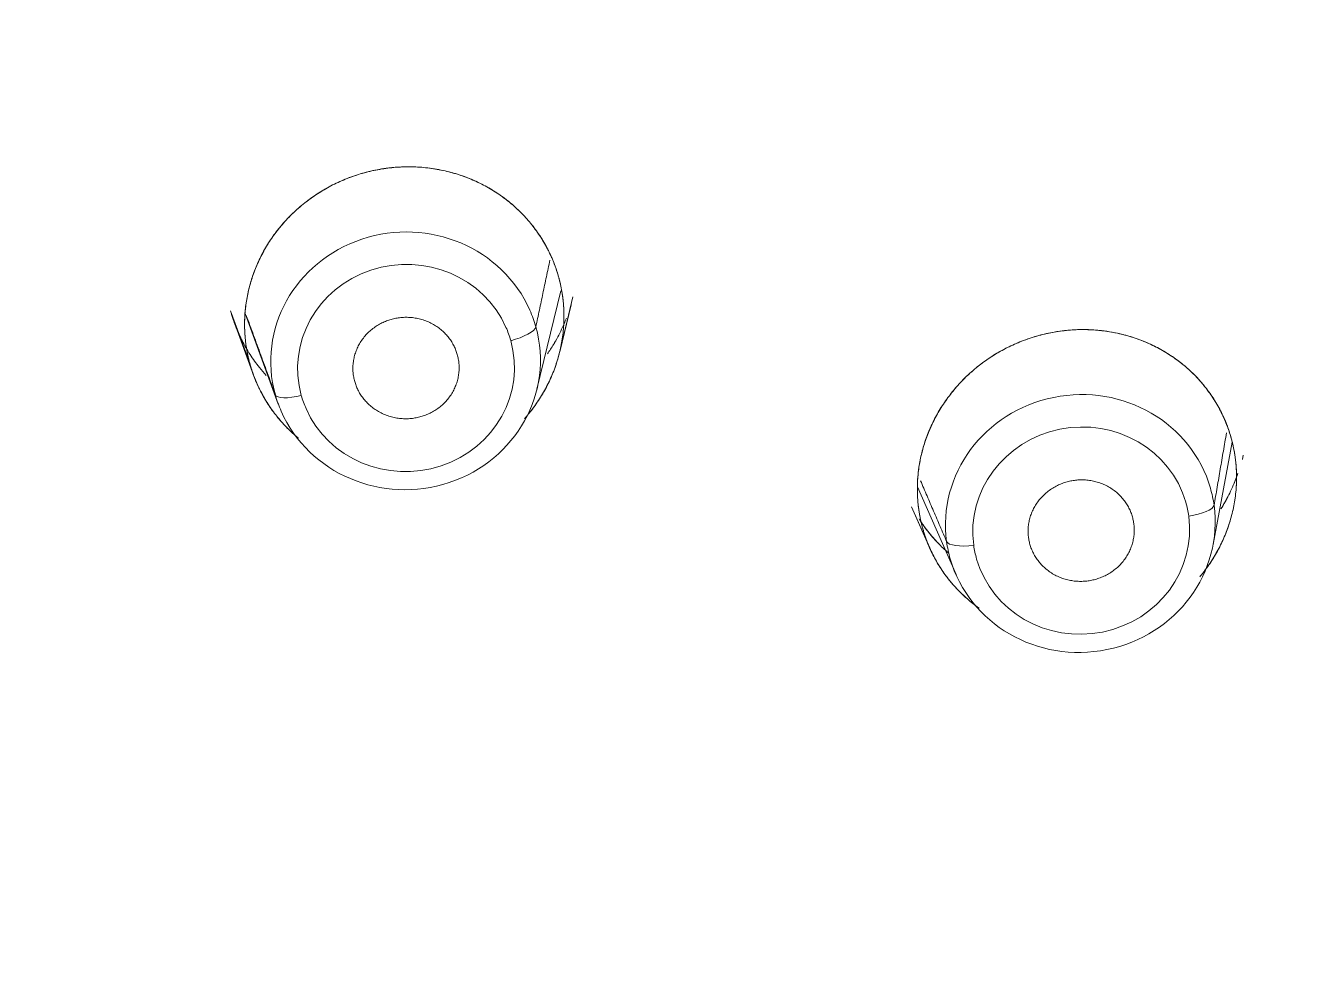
# Model space of a CAD drawing. Extents: x 5217 to 6345, y 0 to 827.
# Drawn here: x 5776.2 to 5790.58, y 492.23 to 502.89 of the extents above; entities that cross this region are included whole.
import ezdxf

# ---------------------------------------------------------------- set-up
doc = ezdxf.new("R2010")
doc.units = 0
doc.header["$LTSCALE"] = 30
doc.header["$MEASUREMENT"] = 0
doc.linetypes.add('HIDDEN2', pattern=[4.7625, 3.175, -1.5875])
doc.layers.add('1', color=7, linetype='CONTINUOUS')
doc.layers.add('2', color=1, linetype='HIDDEN2')

msp = doc.modelspace()

# ---------------------------------------------------------------- linework, layer by layer
at = {"layer": '1', "color": 7, "linetype": 'Continuous', "lineweight": 18}
for p, q in [((5781.976, 498.779), (5782.246, 499.892)), ((5782.234, 499.203), (5782.383, 499.821)), ((5778.735, 499.062), (5778.515, 499.664)), ((5778.515, 499.664), (5778.735, 499.062)), ((5778.735, 499.062), (5778.515, 499.664)), ((5778.515, 499.664), (5778.735, 499.062)), ((5778.68, 499.633), (5779.054, 498.612)), ((5782.234, 499.203), (5782.362, 499.732)), ((5778.558, 499.529), (5778.774, 498.94)), ((5778.558, 499.529), (5778.775, 498.938)), ((5789.614, 497.024), (5789.829, 498.182)), ((5789.945, 497.984), (5789.954, 498.033)), ((5789.945, 497.984), (5789.954, 498.033)), ((5786.273, 497.675), (5786.71, 496.685)), ((5786.208, 497.451), (5786.415, 496.983)), ((5786.208, 497.451), (5786.413, 496.987))]:
    msp.add_line(p, q, dxfattribs=at)
for centre, major_axis, ratio, start_param, end_param in [((5757.244, 496.519), (-59.628, 0), 0.953717, 3.141593, 6.283185), ((5757.244, 496.519), (-59.628, 0), 0.953717, 3.141593, 6.274276), ((5780.492, 499.1), (-1.521, -0.087), 0.95493, 3.484672, 6.490756), ((5780.492, 499.1), (-1.521, -0.087), 0.95493, 3.349163, 3.484672), ((5780.492, 499.1), (-1.521, -0.087), 0.95493, 0.34308, 3.349163), ((5788.114, 497.263), (-1.514, -0.177), 0.954506, 3.29707, 6.303113), ((5780.492, 499.1), (-1.521, -0.087), 0.95493, 0.20757, 0.34308), ((5788.114, 497.263), (-1.514, -0.177), 0.954506, 3.16152, 3.29707), ((5788.114, 497.263), (-1.514, -0.177), 0.954506, 0.155477, 3.16152), ((5788.114, 497.263), (-1.514, -0.177), 0.954506, 0.019927, 0.155477), ((5757.244, 496.519), (-59.628, 0), 0.953717, 1.612136, 3.141593), ((5757.244, 496.519), (-59.628, 0), 0.953717, 1.612136, 3.132683)]:
    msp.add_ellipse(centre, major_axis=major_axis, ratio=ratio, start_param=start_param, end_param=end_param, dxfattribs=at)
at = {"layer": '1', "color": 7, "linetype": 'Continuous', "lineweight": 13}
for centre, major_axis, ratio, start_param, end_param in [((5780.497, 499.019), (-1.223, -0.07), 0.95493, 3.484672, 6.490756), ((5780.497, 499.019), (-1.223, -0.07), 0.95493, 3.349163, 3.484672), ((5781.675, 499.416), (-0.289, -0.081), 0.290459, 1.506825, 2.991304), ((5780.497, 499.019), (-1.223, -0.07), 0.95493, 0.34308, 3.349163), ((5779.309, 498.799), (0.289, 0.081), 0.29046, 3.163938, 4.648417), ((5780.497, 499.019), (-1.223, -0.07), 0.95493, 0.20757, 0.34308), ((5788.124, 497.182), (-1.217, -0.142), 0.954506, 3.29707, 6.303113), ((5788.124, 497.182), (-1.217, -0.142), 0.954506, 3.16152, 3.29707), ((5789.328, 497.436), (-0.297, -0.041), 0.298133, 1.564571, 3.047259), ((5788.124, 497.182), (-1.217, -0.142), 0.954506, 0.155477, 3.16152), ((5786.899, 497.106), (0.297, 0.041), 0.298133, 3.223476, 4.706164), ((5788.124, 497.182), (-1.217, -0.142), 0.954506, 0.019927, 0.155477)]:
    msp.add_ellipse(centre, major_axis=major_axis, ratio=ratio, start_param=start_param, end_param=end_param, dxfattribs=at)
at = {"layer": '1', "color": 7, "linetype": 'Continuous', "lineweight": 18}
for points, knots in [([(5759.712, 439.668), (5760.292, 439.691), (5761.968, 439.78), (5764.735, 440.04), (5767.995, 440.52), (5771.222, 441.172), (5774.407, 441.992), (5777.54, 442.979), (5780.611, 444.129), (5783.61, 445.439), (5786.529, 446.905), (5789.359, 448.523), (5792.092, 450.287), (5794.718, 452.192), (5797.229, 454.232), (5799.619, 456.402), (5801.88, 458.694), (5804.005, 461.101), (5805.987, 463.617), (5807.821, 466.233), (5809.501, 468.942), (5811.021, 471.735), (5812.378, 474.604), (5813.566, 477.54), (5814.583, 480.534), (5815.426, 483.576), (5816.091, 486.659), (5816.577, 489.772), (5816.882, 492.905), (5817.005, 496.05), (5816.947, 499.196), (5816.706, 502.335), (5816.285, 505.456), (5815.684, 508.55), (5814.904, 511.608), (5813.949, 514.62), (5812.822, 517.578), (5811.525, 520.471), (5810.063, 523.292), (5808.44, 526.031), (5806.66, 528.681), (5804.731, 531.234), (5802.657, 533.681), (5800.444, 536.015), (5798.1, 538.229), (5795.631, 540.316), (5793.045, 542.27), (5790.35, 544.085), (5787.555, 545.755), (5784.667, 547.276), (5781.695, 548.643), (5778.649, 549.85), (5775.538, 550.896), (5772.371, 551.776), (5769.157, 552.489), (5765.908, 553.031), (5762.632, 553.401), (5759.34, 553.598), (5756.041, 553.622), (5752.746, 553.471), (5749.464, 553.148), (5746.207, 552.652), (5742.982, 551.986), (5739.802, 551.151), (5736.674, 550.149), (5733.609, 548.985), (5730.617, 547.661), (5727.705, 546.181), (5724.883, 544.551), (5722.16, 542.774), (5719.544, 540.857), (5717.043, 538.805), (5714.664, 536.624), (5712.415, 534.322), (5710.302, 531.904), (5708.333, 529.379), (5706.512, 526.755), (5704.847, 524.038), (5703.34, 521.238), (5701.998, 518.363), (5700.825, 515.422), (5699.823, 512.423), (5698.996, 509.377), (5698.347, 506.291), (5697.877, 503.176), (5697.588, 500.041), (5697.48, 496.896), (5697.555, 493.75), (5697.811, 490.612), (5698.249, 487.493), (5698.866, 484.402), (5699.661, 481.348), (5700.631, 478.34), (5701.774, 475.388), (5703.085, 472.5), (5704.562, 469.686), (5706.199, 466.954), (5707.991, 464.313), (5709.934, 461.769), (5712.021, 459.332), (5714.245, 457.008), (5716.601, 454.805), (5719.08, 452.73), (5721.676, 450.788), (5724.38, 448.985), (5727.184, 447.328), (5730.08, 445.82), (5733.058, 444.468), (5736.111, 443.274), (5739.227, 442.243), (5742.399, 441.377), (5745.616, 440.68), (5748.868, 440.153), (5751.926, 439.822), (5753.898, 439.702), (5754.776, 439.668)], [0, 0, 0, 0, 0.004702, 0.013606, 0.022511, 0.031416, 0.040321, 0.049226, 0.058131, 0.067035, 0.07594, 0.084844, 0.093748, 0.102652, 0.111556, 0.120459, 0.129362, 0.138265, 0.147168, 0.15607, 0.164972, 0.173874, 0.182775, 0.191676, 0.200577, 0.209478, 0.218378, 0.227279, 0.236179, 0.245079, 0.253978, 0.262878, 0.271778, 0.280678, 0.289578, 0.298478, 0.307379, 0.316279, 0.32518, 0.334081, 0.342982, 0.351884, 0.360785, 0.369687, 0.37859, 0.387493, 0.396396, 0.405299, 0.414202, 0.423106, 0.43201, 0.440914, 0.449818, 0.458723, 0.467628, 0.476532, 0.485437, 0.494342, 0.503247, 0.512152, 0.521057, 0.529962, 0.538867, 0.547772, 0.556677, 0.565582, 0.574486, 0.583391, 0.592295, 0.601199, 0.610103, 0.619007, 0.62791, 0.636813, 0.645716, 0.654619, 0.663521, 0.672423, 0.681325, 0.690226, 0.699127, 0.708028, 0.716929, 0.725829, 0.734729, 0.743629, 0.752529, 0.761429, 0.770329, 0.779229, 0.788129, 0.797029, 0.805929, 0.814829, 0.82373, 0.832631, 0.841532, 0.850433, 0.859334, 0.868236, 0.877138, 0.886041, 0.894944, 0.903847, 0.91275, 0.921653, 0.930557, 0.939461, 0.948365, 0.95727, 0.966174, 0.975079, 0.983983, 0.992888, 1, 1, 1, 1]), ([(5793.07, 451.033), (5793.622, 451.416), (5795.04, 452.443), (5797.228, 454.234), (5799.62, 456.401), (5801.88, 458.694), (5804.005, 461.101), (5805.987, 463.617), (5807.821, 466.233), (5809.501, 468.942), (5811.021, 471.735), (5812.378, 474.604), (5813.566, 477.54), (5814.583, 480.534), (5815.426, 483.576), (5816.091, 486.659), (5816.577, 489.772), (5816.882, 492.905), (5817.005, 496.05), (5816.947, 499.196), (5816.706, 502.335), (5816.285, 505.456), (5815.684, 508.55), (5814.904, 511.608), (5813.949, 514.62), (5812.822, 517.578), (5811.525, 520.471), (5810.063, 523.292), (5808.44, 526.031), (5806.66, 528.681), (5804.731, 531.234), (5802.657, 533.681), (5800.444, 536.015), (5798.1, 538.229), (5795.631, 540.316), (5793.045, 542.27), (5790.35, 544.085), (5787.555, 545.755), (5784.667, 547.276), (5781.695, 548.643), (5778.649, 549.85), (5775.538, 550.896), (5772.371, 551.776), (5769.157, 552.489), (5765.908, 553.031), (5762.632, 553.401), (5759.34, 553.598), (5756.041, 553.622), (5752.746, 553.471), (5749.464, 553.148), (5746.207, 552.652), (5742.982, 551.986), (5739.802, 551.151), (5736.674, 550.149), (5733.609, 548.985), (5730.617, 547.661), (5727.705, 546.181), (5724.883, 544.551), (5722.16, 542.774), (5719.544, 540.857), (5717.043, 538.805), (5714.664, 536.624), (5712.415, 534.322), (5710.302, 531.904), (5708.333, 529.379), (5706.512, 526.755), (5704.847, 524.038), (5703.34, 521.238), (5701.998, 518.363), (5700.825, 515.422), (5699.823, 512.423), (5698.996, 509.377), (5698.347, 506.291), (5697.877, 503.176), (5697.588, 500.041), (5697.48, 496.896), (5697.555, 493.75), (5697.811, 490.612), (5698.249, 487.493), (5698.866, 484.402), (5699.661, 481.348), (5700.631, 478.34), (5701.774, 475.388), (5703.085, 472.5), (5704.562, 469.686), (5706.199, 466.954), (5707.991, 464.313), (5709.934, 461.769), (5712.021, 459.332), (5714.246, 457.009), (5716.6, 454.804), (5719.085, 452.736), (5720.978, 451.284), (5722.066, 450.56), (5722.254, 450.437)], [0, 0, 0, 0, 0.006833, 0.017845, 0.028856, 0.039868, 0.050878, 0.061889, 0.072899, 0.083908, 0.094918, 0.105926, 0.116935, 0.127943, 0.138951, 0.149959, 0.160966, 0.171973, 0.18298, 0.193987, 0.204994, 0.216001, 0.227008, 0.238016, 0.249023, 0.26003, 0.271038, 0.282046, 0.293055, 0.304063, 0.315072, 0.326082, 0.337091, 0.348102, 0.359112, 0.370123, 0.381134, 0.392146, 0.403157, 0.414169, 0.425182, 0.436194, 0.447207, 0.45822, 0.469233, 0.480246, 0.491259, 0.502272, 0.513286, 0.524299, 0.535313, 0.546326, 0.557339, 0.568352, 0.579365, 0.590378, 0.601391, 0.612403, 0.623416, 0.634428, 0.645439, 0.656451, 0.667462, 0.678472, 0.689483, 0.700493, 0.711502, 0.722512, 0.73352, 0.744529, 0.755537, 0.766545, 0.777553, 0.78856, 0.799567, 0.810574, 0.821581, 0.832588, 0.843595, 0.854602, 0.865609, 0.876617, 0.887624, 0.898632, 0.90964, 0.920649, 0.931657, 0.942666, 0.953676, 0.964686, 0.975696, 0.986706, 0.997717, 1, 1, 1, 1]), ([(5778.735, 499.062), (5778.733, 499.068), (5778.729, 499.081), (5778.724, 499.101), (5778.719, 499.121), (5778.715, 499.14), (5778.71, 499.16), (5778.706, 499.18), (5778.702, 499.2), (5778.699, 499.22), (5778.695, 499.24), (5778.692, 499.26), (5778.689, 499.28), (5778.686, 499.3), (5778.684, 499.321), (5778.682, 499.341), (5778.68, 499.361), (5778.676, 499.402), (5778.673, 499.464), (5778.673, 499.547), (5778.677, 499.63), (5778.688, 499.74), (5778.711, 499.879), (5778.757, 500.043), (5778.819, 500.203), (5778.897, 500.357), (5778.99, 500.505), (5779.097, 500.642), (5779.218, 500.77), (5779.35, 500.885), (5779.494, 500.988), (5779.647, 501.078), (5779.81, 501.153), (5779.98, 501.213), (5780.155, 501.257), (5780.334, 501.284), (5780.516, 501.294), (5780.696, 501.286), (5780.873, 501.261), (5781.046, 501.219), (5781.213, 501.161), (5781.372, 501.088), (5781.523, 501), (5781.663, 500.897), (5781.791, 500.782), (5781.887, 500.676), (5781.958, 500.586), (5782.007, 500.516), (5782.052, 500.443), (5782.086, 500.382), (5782.111, 500.334), (5782.127, 500.299), (5782.143, 500.265), (5782.158, 500.229), (5782.172, 500.194), (5782.185, 500.158), (5782.198, 500.122), (5782.209, 500.086), (5782.216, 500.062), (5782.22, 500.049)], [0, 0, 0, 0, 0.003743, 0.007482, 0.011219, 0.014954, 0.018687, 0.022419, 0.026151, 0.029884, 0.033617, 0.037353, 0.041091, 0.044832, 0.048576, 0.052325, 0.056079, 0.059839, 0.075015, 0.090157, 0.105306, 0.120503, 0.151244, 0.182, 0.212983, 0.24429, 0.275516, 0.30674, 0.337696, 0.368905, 0.400008, 0.431405, 0.462923, 0.494568, 0.526279, 0.558375, 0.590249, 0.622182, 0.65381, 0.685582, 0.717022, 0.748601, 0.779983, 0.811347, 0.842654, 0.873992, 0.889694, 0.905384, 0.921094, 0.936855, 0.943902, 0.950935, 0.957957, 0.96497, 0.971977, 0.978981, 0.985984, 0.992989, 1, 1, 1, 1]), ([(5778.735, 499.062), (5778.733, 499.068), (5778.729, 499.081), (5778.724, 499.101), (5778.719, 499.121), (5778.715, 499.14), (5778.71, 499.16), (5778.706, 499.18), (5778.702, 499.2), (5778.699, 499.22), (5778.695, 499.24), (5778.692, 499.26), (5778.689, 499.28), (5778.686, 499.3), (5778.684, 499.321), (5778.682, 499.341), (5778.68, 499.361), (5778.676, 499.402), (5778.673, 499.464), (5778.673, 499.547), (5778.677, 499.63), (5778.688, 499.74), (5778.711, 499.879), (5778.757, 500.043), (5778.819, 500.203), (5778.897, 500.357), (5778.99, 500.505), (5779.097, 500.642), (5779.218, 500.77), (5779.35, 500.885), (5779.494, 500.988), (5779.647, 501.078), (5779.81, 501.153), (5779.98, 501.213), (5780.155, 501.257), (5780.334, 501.284), (5780.516, 501.294), (5780.696, 501.286), (5780.873, 501.261), (5781.046, 501.219), (5781.213, 501.161), (5781.372, 501.088), (5781.523, 501), (5781.663, 500.897), (5781.791, 500.782), (5781.887, 500.676), (5781.958, 500.586), (5782.007, 500.516), (5782.052, 500.443), (5782.086, 500.382), (5782.111, 500.334), (5782.127, 500.299), (5782.143, 500.265), (5782.158, 500.229), (5782.172, 500.194), (5782.185, 500.158), (5782.198, 500.122), (5782.209, 500.086), (5782.216, 500.062), (5782.22, 500.049)], [0, 0, 0, 0, 0.003743, 0.007482, 0.011219, 0.014954, 0.018687, 0.022419, 0.026151, 0.029884, 0.033617, 0.037353, 0.041091, 0.044832, 0.048576, 0.052325, 0.056079, 0.059839, 0.075015, 0.090157, 0.105306, 0.120503, 0.151244, 0.182, 0.212983, 0.24429, 0.275516, 0.30674, 0.337696, 0.368905, 0.400008, 0.431405, 0.462923, 0.494568, 0.526279, 0.558375, 0.590249, 0.622182, 0.65381, 0.685582, 0.717022, 0.748601, 0.779983, 0.811347, 0.842654, 0.873992, 0.889694, 0.905384, 0.921094, 0.936855, 0.943902, 0.950935, 0.957957, 0.96497, 0.971977, 0.978981, 0.985984, 0.992989, 1, 1, 1, 1]), ([(5782.22, 500.049), (5782.218, 500.056), (5782.214, 500.07), (5782.208, 500.09), (5782.202, 500.11), (5782.195, 500.13), (5782.188, 500.149), (5782.181, 500.169), (5782.174, 500.189), (5782.166, 500.209), (5782.158, 500.228), (5782.15, 500.248), (5782.142, 500.268), (5782.133, 500.287), (5782.124, 500.306), (5782.115, 500.326), (5782.105, 500.345), (5782.086, 500.383), (5782.054, 500.44), (5782.008, 500.514), (5781.958, 500.585), (5781.89, 500.674), (5781.796, 500.777), (5781.67, 500.892), (5781.528, 500.996), (5781.381, 501.083), (5781.23, 501.154), (5781.07, 501.212), (5780.89, 501.258), (5780.723, 501.283), (5780.58, 501.291), (5780.463, 501.291), (5780.348, 501.284), (5780.23, 501.269), (5780.108, 501.246), (5779.998, 501.217), (5779.897, 501.184), (5779.764, 501.134), (5779.608, 501.058), (5779.458, 500.963), (5779.331, 500.868), (5779.207, 500.759), (5779.083, 500.626), (5778.981, 500.491), (5778.893, 500.35), (5778.817, 500.199), (5778.755, 500.037), (5778.711, 499.875), (5778.687, 499.739), (5778.677, 499.63), (5778.673, 499.547), (5778.673, 499.464), (5778.677, 499.395), (5778.682, 499.34), (5778.686, 499.299), (5778.692, 499.259), (5778.699, 499.219), (5778.706, 499.179), (5778.715, 499.14), (5778.724, 499.1), (5778.731, 499.075), (5778.735, 499.062)], [0, 0, 0, 0, 0.003842, 0.007691, 0.011548, 0.015411, 0.019282, 0.023159, 0.027044, 0.030936, 0.034835, 0.038741, 0.042654, 0.046574, 0.050501, 0.054436, 0.058377, 0.062326, 0.078245, 0.094165, 0.110085, 0.126006, 0.15576, 0.18654, 0.218699, 0.251392, 0.27866, 0.308495, 0.342808, 0.377805, 0.398596, 0.418492, 0.439993, 0.459622, 0.481439, 0.505449, 0.519796, 0.537038, 0.580745, 0.610912, 0.631107, 0.665065, 0.698366, 0.728071, 0.755716, 0.7877, 0.819341, 0.849817, 0.879502, 0.89468, 0.909871, 0.925075, 0.940291, 0.947835, 0.955356, 0.962854, 0.970329, 0.977781, 0.98521, 0.992616, 1, 1, 1, 1]), ([(5782.22, 500.049), (5782.218, 500.056), (5782.214, 500.07), (5782.208, 500.09), (5782.202, 500.11), (5782.195, 500.13), (5782.188, 500.149), (5782.181, 500.169), (5782.174, 500.189), (5782.166, 500.209), (5782.158, 500.228), (5782.15, 500.248), (5782.142, 500.268), (5782.133, 500.287), (5782.124, 500.306), (5782.115, 500.326), (5782.105, 500.345), (5782.086, 500.383), (5782.054, 500.44), (5782.008, 500.514), (5781.958, 500.585), (5781.89, 500.674), (5781.796, 500.777), (5781.67, 500.892), (5781.528, 500.996), (5781.381, 501.083), (5781.23, 501.154), (5781.07, 501.212), (5780.89, 501.258), (5780.7, 501.286), (5780.514, 501.294), (5780.373, 501.286), (5780.259, 501.273), (5780.173, 501.259), (5780.075, 501.237), (5779.986, 501.213), (5779.897, 501.184), (5779.764, 501.134), (5779.608, 501.058), (5779.458, 500.963), (5779.331, 500.868), (5779.207, 500.759), (5779.083, 500.626), (5778.981, 500.491), (5778.893, 500.35), (5778.817, 500.199), (5778.755, 500.037), (5778.711, 499.875), (5778.686, 499.732), (5778.675, 499.609), (5778.673, 499.527), (5778.674, 499.465), (5778.675, 499.423), (5778.678, 499.382), (5778.682, 499.341), (5778.686, 499.301), (5778.692, 499.26), (5778.699, 499.22), (5778.706, 499.18), (5778.715, 499.14), (5778.724, 499.101), (5778.731, 499.075), (5778.735, 499.062)], [0, 0, 0, 0, 0.003842, 0.007691, 0.011548, 0.015411, 0.019282, 0.023159, 0.027044, 0.030936, 0.034835, 0.038741, 0.042654, 0.046575, 0.050502, 0.054436, 0.058378, 0.062327, 0.078246, 0.094166, 0.110086, 0.126007, 0.155762, 0.186542, 0.218702, 0.251395, 0.278662, 0.308499, 0.342811, 0.377809, 0.410777, 0.441617, 0.452511, 0.471074, 0.487689, 0.505445, 0.519791, 0.537033, 0.580741, 0.610908, 0.631104, 0.665062, 0.698364, 0.728069, 0.755714, 0.787698, 0.81934, 0.849816, 0.879501, 0.898358, 0.917267, 0.924881, 0.932477, 0.940053, 0.947611, 0.955151, 0.962672, 0.970174, 0.977658, 0.985124, 0.992571, 1, 1, 1, 1]), ([(5781.834, 498.446), (5781.865, 498.481), (5781.93, 498.559), (5782.023, 498.694), (5782.109, 498.848), (5782.179, 499.014), (5782.231, 499.181), (5782.26, 499.322), (5782.274, 499.437), (5782.281, 499.527), (5782.282, 499.616), (5782.28, 499.689), (5782.275, 499.745), (5782.272, 499.784), (5782.267, 499.823), (5782.261, 499.861), (5782.255, 499.899), (5782.247, 499.937), (5782.239, 499.975), (5782.23, 500.012), (5782.223, 500.037), (5782.22, 500.049)], [0, 0, 0, 0, 0.080827, 0.174022, 0.280476, 0.385688, 0.486572, 0.584527, 0.636909, 0.689339, 0.741819, 0.794346, 0.817478, 0.84054, 0.863532, 0.886453, 0.909303, 0.932083, 0.954793, 0.977432, 1, 1, 1, 1]), ([(5781.834, 498.446), (5781.865, 498.481), (5781.93, 498.559), (5782.023, 498.694), (5782.109, 498.848), (5782.179, 499.014), (5782.231, 499.181), (5782.26, 499.322), (5782.274, 499.437), (5782.281, 499.527), (5782.282, 499.616), (5782.28, 499.689), (5782.275, 499.745), (5782.272, 499.784), (5782.267, 499.823), (5782.261, 499.861), (5782.255, 499.899), (5782.247, 499.937), (5782.239, 499.975), (5782.23, 500.012), (5782.223, 500.037), (5782.22, 500.049)], [0, 0, 0, 0, 0.080827, 0.174022, 0.280476, 0.385688, 0.486572, 0.584527, 0.636909, 0.689339, 0.741819, 0.794346, 0.817478, 0.84054, 0.863532, 0.886453, 0.909303, 0.932083, 0.954793, 0.977432, 1, 1, 1, 1]), ([(5782.22, 500.049), (5782.222, 500.043), (5782.225, 500.029), (5782.231, 500.009), (5782.236, 499.989), (5782.24, 499.969), (5782.245, 499.949), (5782.249, 499.928), (5782.253, 499.908), (5782.257, 499.887), (5782.26, 499.867), (5782.263, 499.846), (5782.266, 499.826), (5782.269, 499.805), (5782.271, 499.785), (5782.274, 499.764), (5782.275, 499.743), (5782.277, 499.722), (5782.28, 499.679), (5782.282, 499.613), (5782.281, 499.525), (5782.274, 499.436), (5782.259, 499.319), (5782.229, 499.174), (5782.176, 499.005), (5782.105, 498.842), (5782.019, 498.687), (5781.942, 498.576), (5781.894, 498.517), (5781.884, 498.504)], [0, 0, 0, 0, 0.01282, 0.025629, 0.038431, 0.051226, 0.064015, 0.076801, 0.089585, 0.102367, 0.115151, 0.127936, 0.140726, 0.15352, 0.166321, 0.179131, 0.19195, 0.20478, 0.217623, 0.271904, 0.326077, 0.380261, 0.434577, 0.542585, 0.650459, 0.757277, 0.863943, 0.970171, 1, 1, 1, 1]), ([(5782.22, 500.049), (5782.222, 500.043), (5782.225, 500.029), (5782.231, 500.009), (5782.236, 499.989), (5782.24, 499.969), (5782.245, 499.949), (5782.249, 499.928), (5782.253, 499.908), (5782.257, 499.887), (5782.26, 499.867), (5782.263, 499.846), (5782.266, 499.826), (5782.269, 499.805), (5782.271, 499.785), (5782.274, 499.764), (5782.275, 499.743), (5782.277, 499.722), (5782.28, 499.679), (5782.282, 499.613), (5782.281, 499.525), (5782.274, 499.436), (5782.259, 499.319), (5782.229, 499.174), (5782.176, 499.005), (5782.105, 498.842), (5782.019, 498.687), (5781.942, 498.576), (5781.894, 498.517), (5781.884, 498.504)], [0, 0, 0, 0, 0.01282, 0.025629, 0.038431, 0.051226, 0.064015, 0.076801, 0.089585, 0.102367, 0.115151, 0.127936, 0.140726, 0.15352, 0.166321, 0.179131, 0.19195, 0.20478, 0.217623, 0.271904, 0.326077, 0.380261, 0.434577, 0.542585, 0.650459, 0.757277, 0.863943, 0.970171, 1, 1, 1, 1]), ([(5778.515, 499.664), (5778.517, 499.656), (5778.521, 499.642), (5778.527, 499.621), (5778.534, 499.599), (5778.541, 499.578), (5778.548, 499.557), (5778.556, 499.536), (5778.563, 499.515), (5778.571, 499.494), (5778.58, 499.473), (5778.588, 499.453), (5778.597, 499.432), (5778.606, 499.412), (5778.615, 499.391), (5778.625, 499.371), (5778.635, 499.351), (5778.655, 499.31), (5778.687, 499.25), (5778.734, 499.172), (5778.785, 499.097), (5778.845, 499.017), (5778.89, 498.963), (5778.916, 498.934)], [0, 0, 0, 0, 0.026737, 0.053449, 0.080139, 0.106814, 0.133477, 0.160133, 0.186787, 0.213444, 0.240108, 0.266784, 0.293478, 0.320193, 0.346934, 0.373707, 0.400515, 0.427364, 0.535927, 0.644201, 0.752501, 0.86114, 1, 1, 1, 1]), ([(5778.515, 499.664), (5778.517, 499.656), (5778.521, 499.642), (5778.527, 499.621), (5778.534, 499.599), (5778.541, 499.578), (5778.548, 499.557), (5778.556, 499.536), (5778.563, 499.515), (5778.571, 499.494), (5778.58, 499.473), (5778.588, 499.453), (5778.597, 499.432), (5778.606, 499.412), (5778.615, 499.391), (5778.625, 499.371), (5778.635, 499.351), (5778.655, 499.31), (5778.687, 499.25), (5778.734, 499.172), (5778.785, 499.097), (5778.845, 499.017), (5778.89, 498.963), (5778.916, 498.934)], [0, 0, 0, 0, 0.026737, 0.053449, 0.080139, 0.106814, 0.133477, 0.160133, 0.186787, 0.213444, 0.240108, 0.266784, 0.293478, 0.320193, 0.346934, 0.373707, 0.400515, 0.427364, 0.535927, 0.644201, 0.752501, 0.86114, 1, 1, 1, 1]), ([(5778.916, 498.934), (5778.89, 498.963), (5778.845, 499.017), (5778.785, 499.097), (5778.734, 499.172), (5778.687, 499.25), (5778.652, 499.316), (5778.626, 499.367), (5778.609, 499.403), (5778.593, 499.44), (5778.578, 499.477), (5778.566, 499.507), (5778.559, 499.525), (5778.557, 499.531)], [0, 0, 0, 0, 0.166652, 0.296685, 0.426825, 0.557075, 0.687437, 0.744904, 0.802217, 0.859376, 0.916381, 0.973233, 1, 1, 1, 1]), ([(5778.916, 498.934), (5778.89, 498.963), (5778.845, 499.017), (5778.785, 499.097), (5778.734, 499.172), (5778.687, 499.25), (5778.652, 499.316), (5778.626, 499.367), (5778.609, 499.403), (5778.593, 499.44), (5778.578, 499.477), (5778.566, 499.507), (5778.559, 499.525), (5778.557, 499.531)], [0, 0, 0, 0, 0.166652, 0.296685, 0.426825, 0.557075, 0.687437, 0.744904, 0.802217, 0.859376, 0.916381, 0.973233, 1, 1, 1, 1]), ([(5782.094, 499.177), (5782.118, 499.213), (5782.176, 499.303), (5782.249, 499.439), (5782.292, 499.54), (5782.309, 499.583)], [0, 0, 0, 0, 0.279148, 0.698759, 1, 1, 1, 1]), ([(5782.198, 499.345), (5782.187, 499.325), (5782.154, 499.268), (5782.118, 499.212), (5782.094, 499.177)], [0, 0, 0, 0, 0.346173, 1, 1, 1, 1]), ([(5782.198, 499.345), (5782.187, 499.325), (5782.154, 499.268), (5782.118, 499.212), (5782.094, 499.177)], [0, 0, 0, 0, 0.346173, 1, 1, 1, 1]), ([(5786.289, 497.425), (5786.288, 497.431), (5786.286, 497.445), (5786.284, 497.465), (5786.281, 497.486), (5786.279, 497.506), (5786.278, 497.526), (5786.276, 497.547), (5786.275, 497.567), (5786.274, 497.588), (5786.274, 497.608), (5786.273, 497.629), (5786.273, 497.649), (5786.273, 497.67), (5786.274, 497.691), (5786.274, 497.711), (5786.275, 497.732), (5786.277, 497.774), (5786.283, 497.836), (5786.294, 497.919), (5786.309, 498.001), (5786.335, 498.111), (5786.378, 498.247), (5786.446, 498.406), (5786.53, 498.558), (5786.63, 498.704), (5786.743, 498.84), (5786.868, 498.964), (5787.005, 499.077), (5787.152, 499.176), (5787.309, 499.261), (5787.473, 499.332), (5787.644, 499.388), (5787.819, 499.427), (5787.998, 499.45), (5788.178, 499.455), (5788.357, 499.443), (5788.533, 499.415), (5788.704, 499.369), (5788.868, 499.308), (5789.024, 499.231), (5789.171, 499.139), (5789.307, 499.034), (5789.43, 498.917), (5789.541, 498.787), (5789.621, 498.671), (5789.678, 498.574), (5789.717, 498.498), (5789.752, 498.421), (5789.777, 498.356), (5789.795, 498.305), (5789.806, 498.269), (5789.817, 498.233), (5789.827, 498.196), (5789.836, 498.16), (5789.844, 498.123), (5789.851, 498.085), (5789.858, 498.048), (5789.862, 498.023), (5789.863, 498.011)], [0, 0, 0, 0, 0.003771, 0.00754, 0.011305, 0.015069, 0.018831, 0.022593, 0.026354, 0.030116, 0.03388, 0.037645, 0.041412, 0.045183, 0.048957, 0.052736, 0.05652, 0.060309, 0.075585, 0.090825, 0.106068, 0.121356, 0.152261, 0.183168, 0.214297, 0.245748, 0.277109, 0.30842, 0.339452, 0.370694, 0.401835, 0.433236, 0.464761, 0.496355, 0.528006, 0.559981, 0.591751, 0.623549, 0.655078, 0.686707, 0.718045, 0.749487, 0.780765, 0.812008, 0.843221, 0.87445, 0.890103, 0.905739, 0.921392, 0.937094, 0.944115, 0.951121, 0.958116, 0.965102, 0.972082, 0.979059, 0.986035, 0.993015, 1, 1, 1, 1]), ([(5786.289, 497.425), (5786.288, 497.431), (5786.286, 497.445), (5786.284, 497.465), (5786.281, 497.486), (5786.279, 497.506), (5786.278, 497.526), (5786.276, 497.547), (5786.275, 497.567), (5786.274, 497.588), (5786.274, 497.608), (5786.273, 497.629), (5786.273, 497.649), (5786.273, 497.67), (5786.274, 497.691), (5786.274, 497.711), (5786.275, 497.732), (5786.277, 497.774), (5786.283, 497.836), (5786.294, 497.919), (5786.309, 498.001), (5786.335, 498.111), (5786.378, 498.247), (5786.446, 498.406), (5786.53, 498.558), (5786.63, 498.704), (5786.743, 498.84), (5786.868, 498.964), (5787.005, 499.077), (5787.152, 499.176), (5787.309, 499.261), (5787.473, 499.332), (5787.644, 499.388), (5787.819, 499.427), (5787.998, 499.45), (5788.178, 499.455), (5788.357, 499.443), (5788.533, 499.415), (5788.704, 499.369), (5788.868, 499.308), (5789.024, 499.231), (5789.171, 499.139), (5789.307, 499.034), (5789.43, 498.917), (5789.541, 498.787), (5789.621, 498.671), (5789.678, 498.574), (5789.717, 498.498), (5789.752, 498.421), (5789.777, 498.356), (5789.795, 498.305), (5789.806, 498.269), (5789.817, 498.233), (5789.827, 498.196), (5789.836, 498.16), (5789.844, 498.123), (5789.851, 498.085), (5789.858, 498.048), (5789.862, 498.023), (5789.863, 498.011)], [0, 0, 0, 0, 0.003771, 0.00754, 0.011305, 0.015069, 0.018831, 0.022593, 0.026354, 0.030116, 0.03388, 0.037645, 0.041412, 0.045183, 0.048957, 0.052736, 0.05652, 0.060309, 0.075585, 0.090825, 0.106068, 0.121356, 0.152261, 0.183168, 0.214297, 0.245748, 0.277109, 0.30842, 0.339452, 0.370694, 0.401835, 0.433236, 0.464761, 0.496355, 0.528006, 0.559981, 0.591751, 0.623549, 0.655078, 0.686707, 0.718045, 0.749487, 0.780765, 0.812008, 0.843221, 0.87445, 0.890103, 0.905739, 0.921392, 0.937094, 0.944115, 0.951121, 0.958116, 0.965102, 0.972082, 0.979059, 0.986035, 0.993015, 1, 1, 1, 1]), ([(5789.863, 498.011), (5789.862, 498.017), (5789.861, 498.031), (5789.857, 498.052), (5789.854, 498.072), (5789.85, 498.093), (5789.846, 498.113), (5789.842, 498.134), (5789.837, 498.154), (5789.832, 498.175), (5789.827, 498.195), (5789.822, 498.216), (5789.816, 498.236), (5789.81, 498.256), (5789.804, 498.277), (5789.797, 498.297), (5789.791, 498.317), (5789.777, 498.358), (5789.753, 498.418), (5789.718, 498.496), (5789.679, 498.572), (5789.623, 498.668), (5789.545, 498.782), (5789.437, 498.91), (5789.311, 499.03), (5789.179, 499.133), (5789.04, 499.221), (5788.891, 499.297), (5788.721, 499.364), (5788.557, 499.409), (5788.414, 499.434), (5788.295, 499.448), (5788.178, 499.454), (5788.06, 499.452), (5787.941, 499.443), (5787.81, 499.424), (5787.652, 499.39), (5787.468, 499.332), (5787.297, 499.256), (5787.137, 499.166), (5786.993, 499.068), (5786.852, 498.95), (5786.732, 498.827), (5786.625, 498.697), (5786.528, 498.555), (5786.444, 498.4), (5786.377, 498.243), (5786.335, 498.109), (5786.309, 498.001), (5786.294, 497.919), (5786.283, 497.835), (5786.277, 497.766), (5786.274, 497.71), (5786.273, 497.669), (5786.273, 497.628), (5786.274, 497.587), (5786.276, 497.546), (5786.279, 497.505), (5786.283, 497.465), (5786.287, 497.438), (5786.289, 497.425)], [0, 0, 0, 0, 0.003828, 0.007663, 0.011505, 0.015354, 0.01921, 0.023073, 0.026943, 0.030821, 0.034705, 0.038597, 0.042495, 0.046401, 0.050314, 0.054234, 0.058161, 0.062095, 0.077955, 0.093817, 0.109682, 0.125549, 0.155203, 0.18588, 0.217926, 0.250508, 0.277641, 0.30736, 0.341544, 0.37644, 0.39841, 0.419383, 0.440293, 0.460812, 0.481888, 0.503664, 0.530751, 0.56678, 0.605093, 0.629317, 0.663355, 0.696757, 0.726533, 0.754257, 0.786421, 0.81823, 0.848844, 0.878648, 0.893937, 0.909238, 0.924551, 0.939878, 0.947475, 0.955049, 0.962599, 0.970126, 0.977629, 0.98511, 0.992566, 1, 1, 1, 1]), ([(5789.863, 498.011), (5789.862, 498.017), (5789.861, 498.031), (5789.857, 498.052), (5789.854, 498.072), (5789.85, 498.093), (5789.846, 498.113), (5789.842, 498.134), (5789.837, 498.154), (5789.832, 498.175), (5789.827, 498.195), (5789.822, 498.216), (5789.816, 498.236), (5789.81, 498.256), (5789.804, 498.277), (5789.797, 498.297), (5789.791, 498.317), (5789.777, 498.358), (5789.753, 498.418), (5789.718, 498.496), (5789.679, 498.572), (5789.623, 498.668), (5789.545, 498.782), (5789.437, 498.91), (5789.311, 499.03), (5789.179, 499.133), (5789.04, 499.221), (5788.891, 499.297), (5788.721, 499.364), (5788.537, 499.414), (5788.356, 499.444), (5788.212, 499.453), (5788.096, 499.453), (5787.976, 499.447), (5787.83, 499.429), (5787.652, 499.39), (5787.468, 499.332), (5787.297, 499.256), (5787.137, 499.166), (5786.993, 499.068), (5786.852, 498.95), (5786.732, 498.827), (5786.625, 498.697), (5786.528, 498.555), (5786.444, 498.4), (5786.377, 498.243), (5786.332, 498.101), (5786.304, 497.976), (5786.286, 497.867), (5786.275, 497.758), (5786.273, 497.672), (5786.273, 497.611), (5786.275, 497.573), (5786.277, 497.536), (5786.28, 497.498), (5786.284, 497.461), (5786.287, 497.437), (5786.289, 497.425)], [0, 0, 0, 0, 0.003828, 0.007663, 0.011505, 0.015354, 0.01921, 0.023074, 0.026944, 0.030821, 0.034706, 0.038598, 0.042496, 0.046402, 0.050315, 0.054235, 0.058162, 0.062097, 0.077957, 0.09382, 0.109685, 0.125552, 0.155208, 0.185885, 0.217932, 0.250514, 0.277649, 0.307368, 0.341554, 0.37645, 0.409299, 0.44002, 0.452759, 0.470969, 0.503657, 0.530745, 0.566775, 0.605089, 0.629313, 0.663352, 0.696756, 0.726532, 0.754257, 0.786422, 0.818232, 0.848847, 0.878651, 0.898694, 0.918725, 0.938748, 0.958761, 0.965692, 0.9726, 0.979484, 0.986346, 0.993184, 1, 1, 1, 1]), ([(5779.176, 498.32), (5779.166, 498.33), (5779.117, 498.379), (5779.053, 498.452), (5778.987, 498.539), (5778.94, 498.608), (5778.896, 498.678), (5778.864, 498.738), (5778.84, 498.785), (5778.824, 498.818), (5778.809, 498.852), (5778.795, 498.886), (5778.781, 498.921), (5778.768, 498.956), (5778.756, 498.991), (5778.745, 499.026), (5778.738, 499.05), (5778.735, 499.062)], [0, 0, 0, 0, 0.048017, 0.235951, 0.331045, 0.425898, 0.520784, 0.615974, 0.658809, 0.701545, 0.744207, 0.786818, 0.829405, 0.871992, 0.914603, 0.957264, 1, 1, 1, 1]), ([(5779.176, 498.32), (5779.166, 498.33), (5779.117, 498.379), (5779.053, 498.452), (5778.987, 498.539), (5778.94, 498.608), (5778.896, 498.678), (5778.864, 498.738), (5778.84, 498.785), (5778.824, 498.818), (5778.809, 498.852), (5778.795, 498.886), (5778.781, 498.921), (5778.768, 498.956), (5778.756, 498.991), (5778.745, 499.026), (5778.738, 499.05), (5778.735, 499.062)], [0, 0, 0, 0, 0.048017, 0.235951, 0.331045, 0.425898, 0.520784, 0.615974, 0.658809, 0.701545, 0.744207, 0.786818, 0.829405, 0.871992, 0.914603, 0.957264, 1, 1, 1, 1]), ([(5778.735, 499.062), (5778.737, 499.055), (5778.74, 499.042), (5778.746, 499.023), (5778.752, 499.003), (5778.759, 498.984), (5778.765, 498.964), (5778.772, 498.945), (5778.779, 498.926), (5778.787, 498.907), (5778.794, 498.888), (5778.802, 498.868), (5778.81, 498.849), (5778.819, 498.831), (5778.827, 498.812), (5778.836, 498.793), (5778.845, 498.774), (5778.864, 498.737), (5778.894, 498.681), (5778.938, 498.61), (5778.986, 498.54), (5779.052, 498.454), (5779.14, 498.353), (5779.225, 498.273), (5779.274, 498.232), (5779.281, 498.226)], [0, 0, 0, 0, 0.020148, 0.040328, 0.060542, 0.080788, 0.101068, 0.121381, 0.141726, 0.162105, 0.182517, 0.202963, 0.223441, 0.243953, 0.264498, 0.285076, 0.305688, 0.326333, 0.409527, 0.492676, 0.575783, 0.658849, 0.813539, 0.972398, 1, 1, 1, 1]), ([(5778.735, 499.062), (5778.737, 499.055), (5778.74, 499.042), (5778.746, 499.023), (5778.752, 499.003), (5778.759, 498.984), (5778.765, 498.964), (5778.772, 498.945), (5778.779, 498.926), (5778.787, 498.907), (5778.794, 498.888), (5778.802, 498.868), (5778.81, 498.849), (5778.819, 498.831), (5778.827, 498.812), (5778.836, 498.793), (5778.845, 498.774), (5778.864, 498.737), (5778.894, 498.681), (5778.938, 498.61), (5778.986, 498.54), (5779.052, 498.454), (5779.14, 498.353), (5779.225, 498.273), (5779.274, 498.232), (5779.281, 498.226)], [0, 0, 0, 0, 0.020148, 0.040328, 0.060542, 0.080788, 0.101068, 0.121381, 0.141726, 0.162105, 0.182517, 0.202963, 0.223441, 0.243953, 0.264498, 0.285076, 0.305688, 0.326333, 0.409527, 0.492676, 0.575783, 0.658849, 0.813539, 0.972398, 1, 1, 1, 1]), ([(5789.464, 496.661), (5789.47, 496.669), (5789.516, 496.724), (5789.595, 496.832), (5789.686, 496.989), (5789.759, 497.149), (5789.806, 497.286), (5789.835, 497.398), (5789.853, 497.486), (5789.867, 497.574), (5789.874, 497.647), (5789.877, 497.703), (5789.879, 497.742), (5789.879, 497.781), (5789.879, 497.819), (5789.877, 497.858), (5789.875, 497.897), (5789.872, 497.935), (5789.868, 497.973), (5789.865, 497.998), (5789.863, 498.011)], [0, 0, 0, 0, 0.019681, 0.146286, 0.271323, 0.391177, 0.507482, 0.569608, 0.631779, 0.693996, 0.756258, 0.783677, 0.811012, 0.838263, 0.86543, 0.892512, 0.91951, 0.946424, 0.973254, 1, 1, 1, 1]), ([(5789.464, 496.661), (5789.47, 496.669), (5789.516, 496.724), (5789.595, 496.832), (5789.686, 496.989), (5789.759, 497.149), (5789.806, 497.286), (5789.835, 497.398), (5789.853, 497.486), (5789.867, 497.574), (5789.874, 497.647), (5789.877, 497.703), (5789.879, 497.742), (5789.879, 497.781), (5789.879, 497.819), (5789.877, 497.858), (5789.875, 497.897), (5789.872, 497.935), (5789.868, 497.973), (5789.865, 497.998), (5789.863, 498.011)], [0, 0, 0, 0, 0.019681, 0.146286, 0.271323, 0.391177, 0.507482, 0.569608, 0.631779, 0.693996, 0.756258, 0.783677, 0.811012, 0.838263, 0.86543, 0.892512, 0.91951, 0.946424, 0.973254, 1, 1, 1, 1]), ([(5789.863, 498.011), (5789.864, 498.004), (5789.866, 497.99), (5789.869, 497.97), (5789.871, 497.949), (5789.873, 497.928), (5789.874, 497.908), (5789.876, 497.887), (5789.877, 497.867), (5789.878, 497.846), (5789.879, 497.825), (5789.879, 497.805), (5789.879, 497.784), (5789.879, 497.763), (5789.879, 497.743), (5789.878, 497.722), (5789.877, 497.701), (5789.876, 497.68), (5789.873, 497.637), (5789.866, 497.572), (5789.853, 497.484), (5789.835, 497.397), (5789.805, 497.283), (5789.756, 497.142), (5789.681, 496.98), (5789.591, 496.826), (5789.516, 496.724), (5789.474, 496.673), (5789.469, 496.667)], [0, 0, 0, 0, 0.014597, 0.029181, 0.043756, 0.058323, 0.072883, 0.087439, 0.101992, 0.116544, 0.131096, 0.145652, 0.160211, 0.174776, 0.18935, 0.203933, 0.218527, 0.233135, 0.247757, 0.309621, 0.371369, 0.433144, 0.495085, 0.618344, 0.741512, 0.863507, 0.985413, 1, 1, 1, 1]), ([(5789.863, 498.011), (5789.864, 498.004), (5789.866, 497.99), (5789.869, 497.97), (5789.871, 497.949), (5789.873, 497.928), (5789.874, 497.908), (5789.876, 497.887), (5789.877, 497.867), (5789.878, 497.846), (5789.879, 497.825), (5789.879, 497.805), (5789.879, 497.784), (5789.879, 497.763), (5789.879, 497.743), (5789.878, 497.722), (5789.877, 497.701), (5789.876, 497.68), (5789.873, 497.637), (5789.866, 497.572), (5789.853, 497.484), (5789.835, 497.397), (5789.805, 497.283), (5789.756, 497.142), (5789.681, 496.98), (5789.591, 496.826), (5789.516, 496.724), (5789.474, 496.673), (5789.469, 496.667)], [0, 0, 0, 0, 0.014597, 0.029181, 0.043756, 0.058323, 0.072883, 0.087439, 0.101992, 0.116544, 0.131096, 0.145652, 0.160211, 0.174776, 0.18935, 0.203933, 0.218527, 0.233135, 0.247757, 0.309621, 0.371369, 0.433144, 0.495085, 0.618344, 0.741512, 0.863507, 0.985413, 1, 1, 1, 1]), ([(5789.703, 497.43), (5789.735, 497.48), (5789.796, 497.588), (5789.854, 497.72), (5789.883, 497.799), (5789.89, 497.818)], [0, 0, 0, 0, 0.411152, 0.858369, 1, 1, 1, 1]), ([(5789.785, 497.575), (5789.778, 497.56), (5789.753, 497.513), (5789.726, 497.467), (5789.707, 497.435)], [0, 0, 0, 0, 0.303256, 1, 1, 1, 1]), ([(5786.95, 496.321), (5786.906, 496.353), (5786.821, 496.422), (5786.704, 496.538), (5786.599, 496.664), (5786.522, 496.778), (5786.467, 496.873), (5786.43, 496.947), (5786.397, 497.023), (5786.372, 497.086), (5786.355, 497.136), (5786.344, 497.171), (5786.334, 497.207), (5786.324, 497.243), (5786.315, 497.279), (5786.307, 497.315), (5786.3, 497.351), (5786.294, 497.388), (5786.29, 497.412), (5786.289, 497.425)], [0, 0, 0, 0, 0.122948, 0.246247, 0.370875, 0.495479, 0.558369, 0.621098, 0.68384, 0.74677, 0.775, 0.80317, 0.831296, 0.859393, 0.887478, 0.915565, 0.94367, 0.97181, 1, 1, 1, 1]), ([(5786.95, 496.321), (5786.906, 496.353), (5786.821, 496.422), (5786.704, 496.538), (5786.599, 496.664), (5786.522, 496.778), (5786.467, 496.873), (5786.43, 496.947), (5786.397, 497.023), (5786.372, 497.086), (5786.355, 497.136), (5786.344, 497.171), (5786.334, 497.207), (5786.324, 497.243), (5786.315, 497.279), (5786.307, 497.315), (5786.3, 497.351), (5786.294, 497.388), (5786.29, 497.412), (5786.289, 497.425)], [0, 0, 0, 0, 0.122948, 0.246247, 0.370875, 0.495479, 0.558369, 0.621098, 0.68384, 0.74677, 0.775, 0.80317, 0.831296, 0.859393, 0.887478, 0.915565, 0.94367, 0.97181, 1, 1, 1, 1]), ([(5786.289, 497.425), (5786.29, 497.418), (5786.292, 497.404), (5786.295, 497.384), (5786.298, 497.364), (5786.302, 497.344), (5786.306, 497.324), (5786.31, 497.304), (5786.314, 497.284), (5786.319, 497.264), (5786.324, 497.244), (5786.329, 497.224), (5786.335, 497.204), (5786.341, 497.184), (5786.347, 497.164), (5786.353, 497.144), (5786.359, 497.124), (5786.373, 497.085), (5786.395, 497.026), (5786.429, 496.949), (5786.467, 496.874), (5786.521, 496.78), (5786.595, 496.669), (5786.698, 496.544), (5786.817, 496.426), (5786.911, 496.349), (5786.965, 496.31), (5786.972, 496.305)], [0, 0, 0, 0, 0.015121, 0.030267, 0.045438, 0.060634, 0.075855, 0.0911, 0.10637, 0.121666, 0.136986, 0.152331, 0.167702, 0.183097, 0.198518, 0.213964, 0.229435, 0.244931, 0.307379, 0.369792, 0.432173, 0.494523, 0.611066, 0.730756, 0.854942, 0.980601, 1, 1, 1, 1]), ([(5786.289, 497.425), (5786.29, 497.418), (5786.292, 497.404), (5786.295, 497.384), (5786.298, 497.364), (5786.302, 497.344), (5786.306, 497.324), (5786.31, 497.304), (5786.314, 497.284), (5786.319, 497.264), (5786.324, 497.244), (5786.329, 497.224), (5786.335, 497.204), (5786.341, 497.184), (5786.347, 497.164), (5786.353, 497.144), (5786.359, 497.124), (5786.373, 497.085), (5786.395, 497.026), (5786.429, 496.949), (5786.467, 496.874), (5786.521, 496.78), (5786.595, 496.669), (5786.698, 496.544), (5786.817, 496.426), (5786.904, 496.355), (5786.95, 496.321)], [0, 0, 0, 0, 0.015427, 0.03088, 0.046358, 0.061861, 0.07739, 0.092944, 0.108524, 0.124129, 0.139759, 0.155415, 0.171097, 0.186804, 0.202537, 0.218295, 0.234079, 0.249889, 0.313601, 0.377278, 0.440921, 0.504533, 0.623436, 0.745548, 0.872249, 1, 1, 1, 1]), ([(5786.52, 497.028), (5786.505, 497.044), (5786.448, 497.104), (5786.37, 497.199), (5786.313, 497.282), (5786.292, 497.315)], [0, 0, 0, 0, 0.174579, 0.675638, 1, 1, 1, 1]), ([(5786.618, 496.934), (5786.599, 496.951), (5786.541, 497.006), (5786.449, 497.102), (5786.368, 497.203), (5786.325, 497.266), (5786.312, 497.285)], [0, 0, 0, 0, 0.165097, 0.510509, 0.853165, 1, 1, 1, 1]), ([(5786.312, 497.284), (5786.325, 497.264), (5786.37, 497.201), (5786.451, 497.099), (5786.544, 497.002), (5786.604, 496.947), (5786.627, 496.927)], [0, 0, 0, 0, 0.157195, 0.485596, 0.816335, 1, 1, 1, 1]), ([(5786.323, 497.268), (5786.336, 497.249), (5786.385, 497.18), (5786.451, 497.101), (5786.507, 497.042), (5786.52, 497.029)], [0, 0, 0, 0, 0.221355, 0.820584, 1, 1, 1, 1])]:
    msp.add_open_spline(points, degree=3, knots=knots, dxfattribs=at)
for points, weights, knots in [([(5816.872, 496.519), (5816.872, 553.388), (5757.244, 553.388), (5697.616, 553.388), (5697.616, 496.519)], [1, 0.707106781187, 1, 0.707106781187, 1], [0, 0, 0, 0.5, 0.5, 1, 1, 1]), ([(5816.872, 496.519), (5816.872, 553.388), (5757.244, 553.388), (5698.144, 553.388), (5697.618, 497.026)], [1, 0.707106781187, 1, 0.708948655878, 0.996339416072], [0, 0, 0, 0.501577, 0.501577, 1, 1, 1]), ([(5779.917, 498.867), (5779.762, 499.42), (5780.342, 499.571), (5780.921, 499.723), (5781.076, 499.17)], [1, 0.707106781186, 1, 0.707106781186, 1], [0, 0, 0, 0.5, 0.5, 1, 1, 1]), ([(5781.076, 499.17), (5781.232, 498.617), (5780.652, 498.466), (5780.073, 498.315), (5779.917, 498.867)], [1, 0.707106781188, 1, 0.707106781188, 1], [0, 0, 0, 0.5, 0.5, 1, 1, 1]), ([(5787.529, 497.101), (5787.451, 497.669), (5788.046, 497.75), (5788.64, 497.83), (5788.718, 497.263)], [1, 0.707106781187, 1, 0.707106781187, 1], [0, 0, 0, 0.5, 0.5, 1, 1, 1]), ([(5788.718, 497.263), (5788.797, 496.696), (5788.202, 496.615), (5787.608, 496.534), (5787.529, 497.101)], [1, 0.707106781186, 1, 0.707106781186, 1], [0, 0, 0, 0.5, 0.5, 1, 1, 1])]:
    msp.add_rational_spline(points, weights, degree=2, knots=knots, dxfattribs=at)
at = {"layer": '1', "color": 7, "linetype": 'Continuous', "lineweight": 13}
for points in [[(5781.964, 499.484), (5782.122, 500.237)], [(5778.693, 499.611), (5779.021, 498.716)], [(5789.625, 497.469), (5789.765, 498.285)], [(5786.309, 497.746), (5786.604, 497.058)]]:
    msp.add_open_spline(points, degree=1, dxfattribs=at)
at = {"layer": '1', "color": 7, "linetype": 'Continuous', "lineweight": 18}
msp.add_open_spline([(5789.895, 497.832), (5789.881, 497.79), (5789.865, 497.749), (5789.848, 497.708)], degree=3, dxfattribs=at)
for points, weights in [([(5759.708, 439.699), (5816.872, 441.954), (5816.872, 496.519)], [0.983511683882, 0.715597051788, 1]), ([(5759.708, 439.699), (5816.365, 441.934), (5816.87, 496.013)], [0.983511683882, 0.717332143437, 0.996339416072])]:
    msp.add_rational_spline(points, weights, degree=2, dxfattribs=at)
at = {"layer": '2', "color": 7, "linetype": 'Continuous', "lineweight": 18}
for end_param in [4.712389, 4.289418]:
    msp.add_ellipse((5757.244, 496.914), major_axis=(-59.996, 0), ratio=0.953717, start_param=2.930106, end_param=end_param, dxfattribs=at)
msp.add_open_spline([(5817.081, 500.995), (5817.01, 501.986), (5816.805, 504.043), (5816.311, 507.152), (5815.621, 510.314), (5814.747, 513.44), (5813.69, 516.52), (5812.453, 519.545), (5811.037, 522.505), (5809.446, 525.39), (5807.683, 528.193), (5805.749, 530.906), (5803.642, 533.529), (5801.443, 535.962), (5799.181, 538.202), (5796.888, 540.249), (5794.488, 542.177), (5791.989, 543.98), (5789.398, 545.655), (5786.724, 547.196), (5783.974, 548.598), (5781.16, 549.859), (5778.291, 550.975), (5775.383, 551.941), (5772.455, 552.756), (5769.544, 553.415), (5766.696, 553.918), (5764.173, 554.246), (5761.945, 554.45), (5759.724, 554.583), (5758.153, 554.617), (5757.244, 554.617)], degree=3, knots=[0, 0, 0, 0, 0.034187, 0.071218, 0.108335, 0.145544, 0.182846, 0.220249, 0.257758, 0.295383, 0.333134, 0.371027, 0.409194, 0.447875, 0.482652, 0.517432, 0.552208, 0.586973, 0.621721, 0.656439, 0.691114, 0.725722, 0.760226, 0.794566, 0.82863, 0.862183, 0.894634, 0.925537, 0.947362, 0.969579, 1, 1, 1, 1], dxfattribs=at)
msp.add_rational_spline([(5816.793, 500.826), (5814.284, 534.77), (5781.748, 548.738), (5780.301, 549.359), (5778.822, 549.906), (5724.612, 569.95), (5702.172, 518.796), (5698.494, 510.411), (5697.736, 501.351)], [0.925008169637, 0.825553196241, 1, 0.999647191397, 1, 0.716378052159, 1, 0.939059780537, 0.904307311186], degree=2, knots=[0, 0, 0, 0.343999, 0.343999, 0.358407, 0.358407, 0.886526, 0.886526, 1, 1, 1], dxfattribs=at)

doc.saveas('drawing.dxf')
